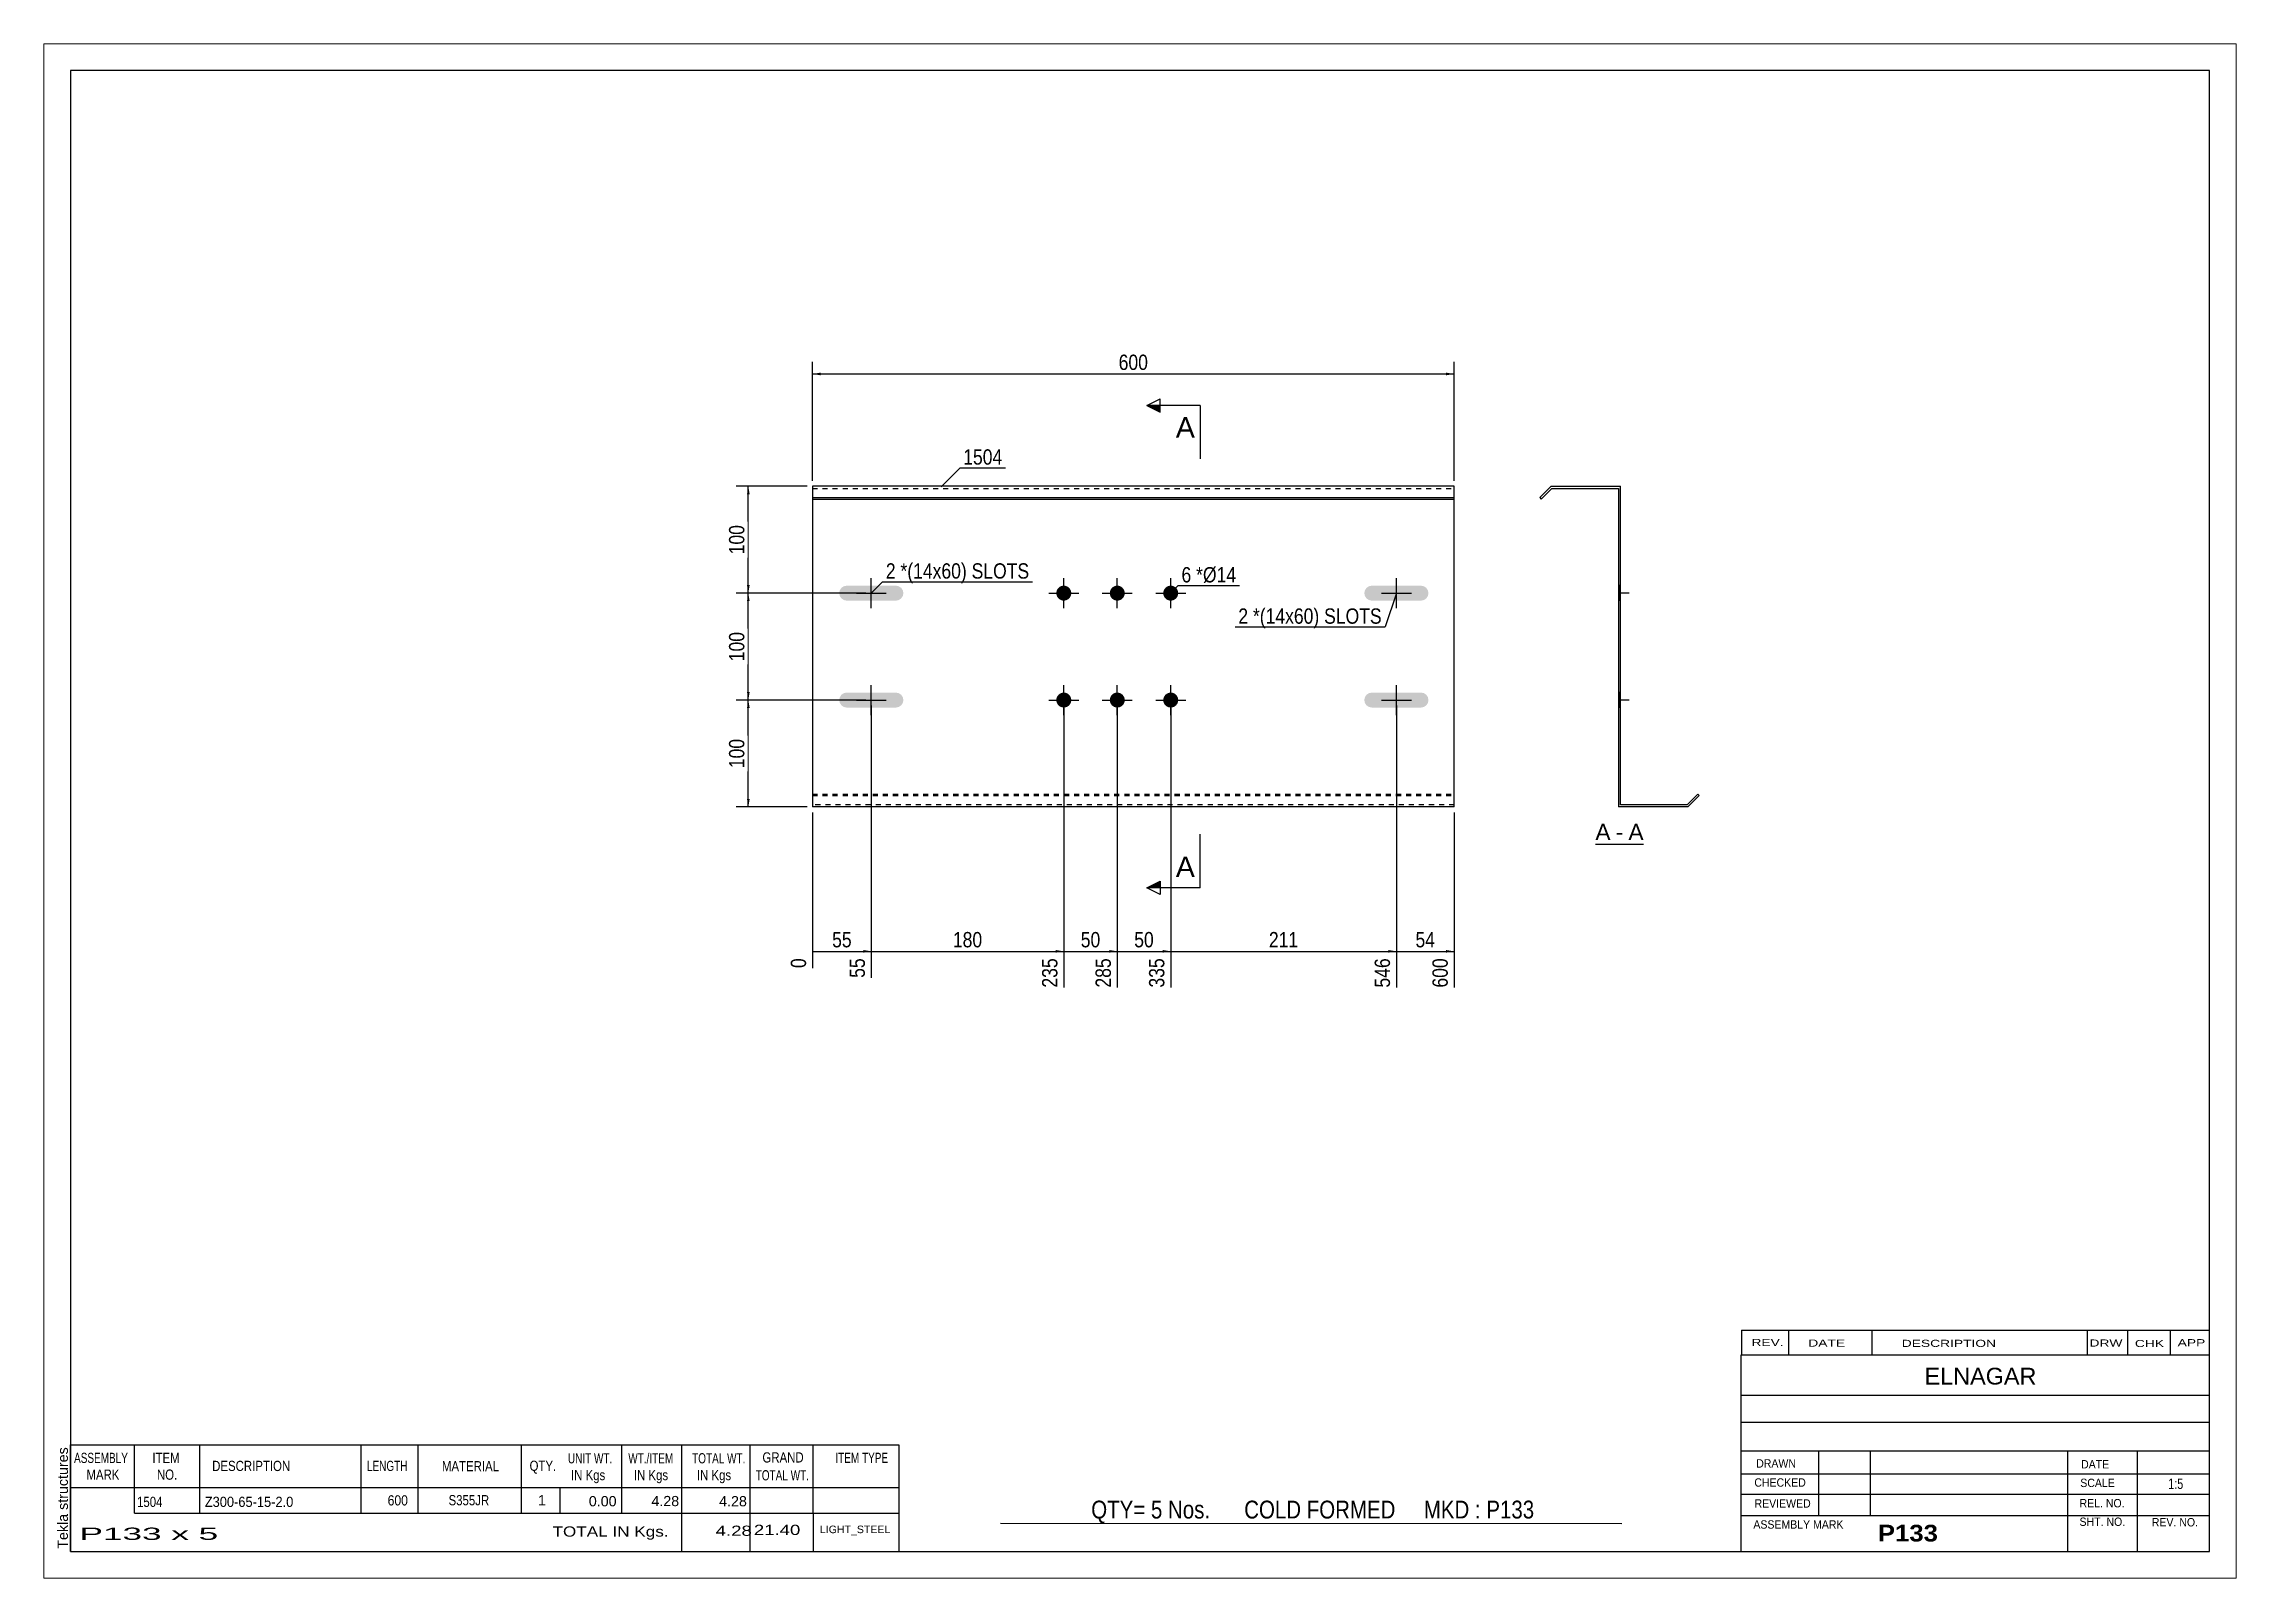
# Paper-space layout 'Layout1' of a CAD drawing. Header units: millimetres. Extents: x 0 to 410, y 0 to 287.
# The model-space entities are those that its viewports show. They can reach past a viewport. Long polylines and large blocks are cut down to what shows.
import ezdxf

# ---------------------------------------------------------------- set-up
doc = ezdxf.new("R2010")
doc.units = ezdxf.units.MM
doc.linetypes.add('DXK_LINE_DOT1', pattern=[1.8814, 0.9407, -0.9407])
doc.layers.add('Viewport layer', color=7, linetype='Continuous', plot=False)
doc.styles.add('Arial', font='ARIAL.TTF', dxfattribs={"height": 0.2})
doc.styles.add('Arial Bold', font='ARIALBD.TTF', dxfattribs={"height": 0.2})
doc.styles.add('Arial Narrow', font='ARIALN.TTF', dxfattribs={"height": 0.2})

# ---------------------------------------------------------------- blocks, each defined once
blk = doc.blocks.new('Unknown-629092574-1431')
at = {"color": 5, "linetype": 'Continuous'}
for p, q in [((261.25, 107.75), (-138.75, 107.75)), ((-138.75, 107.75), (-138.75, -169.25)), ((261.25, -169.25), (261.25, 107.75)), ((-138.75, -169.25), (261.25, -169.25))]:
    blk.add_line(p, q, dxfattribs=at)
at = {"color": 174, "linetype": 'Continuous', "style": 'Arial'}
blk.add_text('Tekla structures', height=1.9102, rotation=90, dxfattribs=at).set_placement((-139.25, -168.75))
blk = doc.blocks.new('Unknown-629092574-12 - 1224')
at = {"color": 7, "linetype": 'Continuous'}
blk.add_line((146.41, -36.95), (155.44, -36.95), dxfattribs=at)
at = {"color": 0, "linetype": 'Continuous'}
blk.add_wipeout([(149.25, -36.2), (149.25, -33), (146.41, -33), (146.41, -36.2)], dxfattribs=at)
blk.add_wipeout([(151.63, -36.2), (151.63, -33), (150.21, -33), (150.21, -36.2)], dxfattribs=at)
at = {"color": 96, "linetype": 'Continuous', "style": 'Arial'}
blk.add_text('A', height=3.06, dxfattribs=at).set_placement((146.41, -36.2))
at = {"color": 0, "linetype": 'Continuous'}
blk.add_wipeout([(155.44, -36.2), (155.44, -33), (152.59, -33), (152.59, -36.2)], dxfattribs=at)
at = {"color": 96, "linetype": 'Continuous', "style": 'Arial'}
for s, p in [('-', (150.21, -36.2)), ('A', (152.59, -36.2))]:
    blk.add_text(s, height=3.06, dxfattribs=at).set_placement(p)
blk = doc.blocks.new('Part-629092574-1218 - 1203')
at = {"color": 2, "linetype": 'Continuous'}
for p, q in [((120, 30), (0, 30)), ((0, 30), (0, -30)), ((120, -30), (120, 30)), ((0, 27.88), (120, 27.88)), ((0, 27.6), (120, 27.6)), ((120, -30), (0, -30))]:
    blk.add_line(p, q, dxfattribs=at)
at = {"color": 7, "linetype": 'DXK_LINE_DOT1'}
for p, q in [((0, 29.6), (120, 29.6)), ((0, -27.6), (120, -27.6)), ((0, -27.88), (120, -27.88)), ((120, -29.6), (0, -29.6))]:
    blk.add_line(p, q, dxfattribs=at)
blk = doc.blocks.new('Bolt-629092574-1219 - 1203')
at = {"linetype": 'Continuous'}
for points in [[(113.8, 11.4), (104.6, 11.4), (104.06, 11.29), (103.61, 10.99), (103.31, 10.53), (103.2, 10), (103.31, 9.46), (103.61, 9.01), (104.06, 8.71), (104.6, 8.6), (113.8, 8.6), (114.34, 8.71), (114.79, 9.01), (115.09, 9.46), (115.2, 10), (115.09, 10.53), (114.79, 10.99), (114.34, 11.29)], [(113.8, -8.6), (104.6, -8.6), (104.06, -8.71), (103.61, -9.01), (103.31, -9.47), (103.2, -10), (103.31, -10.54), (103.61, -10.99), (104.06, -11.29), (104.6, -11.4), (113.8, -11.4), (114.34, -11.29), (114.79, -10.99), (115.09, -10.54), (115.2, -10), (115.09, -9.47), (114.79, -9.01), (114.34, -8.71)]]:
    blk.add_hatch(color=3, dxfattribs=at).paths.add_polyline_path(points)
at = {"color": 3, "linetype": 'Continuous'}
for p, q in [((109.2, 7.2), (109.2, 12.8)), ((106.4, 10), (112, 10)), ((109.2, -12.8), (109.2, -7.2)), ((106.4, -10), (112, -10))]:
    blk.add_line(p, q, dxfattribs=at)
blk = doc.blocks.new('Bolt-629092574-1220 - 1203')
at = {"linetype": 'Continuous'}
for points in [[(15.6, 11.4), (6.4, 11.4), (5.86, 11.29), (5.41, 10.99), (5.11, 10.53), (5, 10), (5.11, 9.46), (5.41, 9.01), (5.86, 8.71), (6.4, 8.6), (15.6, 8.6), (16.14, 8.71), (16.59, 9.01), (16.89, 9.46), (17, 10), (16.89, 10.53), (16.59, 10.99), (16.14, 11.29)], [(15.6, -8.6), (6.4, -8.6), (5.86, -8.71), (5.41, -9.01), (5.11, -9.47), (5, -10), (5.11, -10.54), (5.41, -10.99), (5.86, -11.29), (6.4, -11.4), (15.6, -11.4), (16.14, -11.29), (16.59, -10.99), (16.89, -10.54), (17, -10), (16.89, -9.47), (16.59, -9.01), (16.14, -8.71)]]:
    blk.add_hatch(color=3, dxfattribs=at).paths.add_polyline_path(points)
at = {"color": 3, "linetype": 'Continuous'}
for p, q in [((11, 7.2), (11, 12.8)), ((8.2, 10), (13.8, 10)), ((11, -12.8), (11, -7.2)), ((8.2, -10), (13.8, -10))]:
    blk.add_line(p, q, dxfattribs=at)
blk = doc.blocks.new('Bolt-629092574-1221 - 1203')
at = {"linetype": 'Continuous'}
for points in [[(45.6, 10, -1), (48.4, 10, -1)], [(55.6, 10, -1), (58.4, 10, -1)], [(65.6, 10, -1), (68.4, 10, -1)], [(45.6, -10, -1), (48.4, -10, -1)], [(55.6, -10, -1), (58.4, -10, -1)], [(65.6, -10, -1), (68.4, -10, -1)]]:
    blk.add_hatch(color=3, dxfattribs=at).paths.add_polyline_path(points)
at = {"color": 3, "linetype": 'Continuous'}
for p, q in [((47, 7.2), (47, 12.8)), ((57, 7.2), (57, 12.8)), ((67, 7.2), (67, 12.8)), ((44.2, 10), (49.8, 10)), ((54.2, 10), (59.8, 10)), ((64.2, 10), (69.8, 10)), ((47, -12.8), (47, -7.2)), ((57, -12.8), (57, -7.2)), ((67, -12.8), (67, -7.2)), ((44.2, -10), (49.8, -10)), ((54.2, -10), (59.8, -10)), ((64.2, -10), (69.8, -10))]:
    blk.add_line(p, q, dxfattribs=at)
blk = doc.blocks.new('Part-629092574-1226 - 1224')
at = {"color": 2, "linetype": 'Continuous'}
for p, q in [((138.12, 30), (136, 27.88)), ((136.28, 27.6), (138.29, 29.6)), ((138.12, 30), (151.12, 30)), ((138.29, 29.6), (150.72, 29.6)), ((150.72, 29.6), (150.72, -30)), ((151.12, -29.6), (151.12, 30)), ((136, 27.88), (136.28, 27.6)), ((165.56, -27.6), (163.56, -29.6)), ((163.72, -30), (165.84, -27.88)), ((165.84, -27.88), (165.56, -27.6)), ((163.72, -30), (150.72, -30)), ((163.56, -29.6), (151.12, -29.6))]:
    blk.add_line(p, q, dxfattribs=at)
blk = doc.blocks.new('Bolt-629092574-1227 - 1224')
at = {"linetype": 'Continuous'}
for points in [[(150.72, 11.4), (150.72, 8.6), (151.12, 8.6), (151.12, 11.4)], [(150.72, -8.6), (150.72, -11.4), (151.12, -11.4), (151.12, -8.6)]]:
    blk.add_hatch(color=3, dxfattribs=at).paths.add_polyline_path(points)
at = {"color": 3, "linetype": 'Continuous'}
for p, q in [((151.12, 11.4), (150.72, 11.4)), ((152.72, 10), (150.72, 10)), ((151.12, 8.6), (150.72, 8.6)), ((151.12, -8.6), (150.72, -8.6)), ((152.72, -10), (150.72, -10)), ((151.12, -11.4), (150.72, -11.4))]:
    blk.add_line(p, q, dxfattribs=at)
blk = doc.blocks.new('Bolt-629092574-1228 - 1224')
at = {"linetype": 'Continuous'}
for points in [[(150.72, 11.4), (150.72, 8.6), (151.12, 8.6), (151.12, 11.4)], [(150.72, -8.6), (150.72, -11.4), (151.12, -11.4), (151.12, -8.6)]]:
    blk.add_hatch(color=3, dxfattribs=at).paths.add_polyline_path(points)
at = {"color": 3, "linetype": 'Continuous'}
for p, q in [((151.12, 11.4), (150.72, 11.4)), ((152.72, 10), (150.72, 10)), ((151.12, 8.6), (150.72, 8.6)), ((151.12, -8.6), (150.72, -8.6)), ((152.72, -10), (150.72, -10)), ((151.12, -11.4), (150.72, -11.4))]:
    blk.add_line(p, q, dxfattribs=at)
blk = doc.blocks.new('Bolt-629092574-1229 - 1224')
at = {"linetype": 'Continuous'}
for points in [[(150.72, 11.4), (150.72, 8.6), (151.12, 8.6), (151.12, 11.4)], [(150.72, 11.4), (150.72, 8.6), (151.12, 8.6), (151.12, 11.4)], [(150.72, 11.4), (150.72, 8.6), (151.12, 8.6), (151.12, 11.4)], [(150.72, -8.6), (150.72, -11.4), (151.12, -11.4), (151.12, -8.6)], [(150.72, -8.6), (150.72, -11.4), (151.12, -11.4), (151.12, -8.6)], [(150.72, -8.6), (150.72, -11.4), (151.12, -11.4), (151.12, -8.6)]]:
    blk.add_hatch(color=3, dxfattribs=at).paths.add_polyline_path(points)
at = {"color": 3, "linetype": 'Continuous'}
for p, q in [((151.12, 11.4), (150.72, 11.4)), ((151.12, 11.4), (150.72, 11.4)), ((151.12, 11.4), (150.72, 11.4)), ((152.72, 10), (150.72, 10)), ((152.72, 10), (150.72, 10)), ((152.72, 10), (150.72, 10)), ((151.12, 8.6), (150.72, 8.6)), ((151.12, 8.6), (150.72, 8.6)), ((151.12, 8.6), (150.72, 8.6)), ((151.12, -8.6), (150.72, -8.6)), ((151.12, -8.6), (150.72, -8.6)), ((151.12, -8.6), (150.72, -8.6)), ((152.72, -10), (150.72, -10)), ((152.72, -10), (150.72, -10)), ((152.72, -10), (150.72, -10)), ((151.12, -11.4), (150.72, -11.4)), ((151.12, -11.4), (150.72, -11.4)), ((151.12, -11.4), (150.72, -11.4))]:
    blk.add_line(p, q, dxfattribs=at)
blk = doc.blocks.new('StraightDimension-629092574-1234 - 1203')
at = {"linetype": 'Continuous'}
blk.add_hatch(color=7, dxfattribs=at).paths.add_polyline_path([(118.5, -56.75), (120, -57), (118.5, -57.25)])
at = {"color": 7, "linetype": 'Continuous'}
for p, q in [((109.2, -11), (109.2, -63.78)), ((120, -31), (120, -63.78)), ((109.2, -57), (120, -57))]:
    blk.add_line(p, q, dxfattribs=at)
at = {"color": 0}
blk.add_wipeout([(117.03, -56.85), (117.03, -52.65), (112.17, -52.65), (112.17, -56.85)], dxfattribs=at)
at = {"color": 0, "linetype": 'Continuous'}
blk.add_wipeout([(119.4, -57.7), (115.2, -57.7), (115.2, -64.38), (119.4, -64.38)], dxfattribs=at)
at = {"color": 3, "style": 'Arial Narrow'}
blk.add_text('54', height=2.863, dxfattribs=at).set_placement((112.77, -56.25))
at = {"color": 3, "linetype": 'Continuous', "style": 'Arial Narrow'}
blk.add_text('600', height=2.863, rotation=90.0002, dxfattribs=at).set_placement((118.8, -63.78))
blk = doc.blocks.new('StraightDimension-629092574-1235 - 1203')
at = {"linetype": 'Continuous'}
blk.add_hatch(color=7, dxfattribs=at).paths.add_polyline_path([(107.7, -56.75), (109.2, -57), (107.7, -57.25)])
at = {"color": 7, "linetype": 'Continuous'}
for p, q in [((67, -11), (67, -63.78)), ((109.2, -11), (109.2, -63.78)), ((67, -57), (109.2, -57))]:
    blk.add_line(p, q, dxfattribs=at)
at = {"color": 0}
blk.add_wipeout([(91.44, -56.85), (91.44, -52.65), (84.76, -52.65), (84.76, -56.85)], dxfattribs=at)
at = {"color": 0, "linetype": 'Continuous'}
blk.add_wipeout([(108.6, -57.7), (104.4, -57.7), (104.4, -64.38), (108.6, -64.38)], dxfattribs=at)
at = {"color": 3, "style": 'Arial Narrow'}
blk.add_text('211', height=2.863, dxfattribs=at).set_placement((85.36, -56.25))
at = {"color": 3, "linetype": 'Continuous', "style": 'Arial Narrow'}
blk.add_text('546', height=2.863, rotation=90.0002, dxfattribs=at).set_placement((108, -63.78))
blk = doc.blocks.new('StraightDimension-629092574-1236 - 1203')
at = {"linetype": 'Continuous'}
blk.add_hatch(color=7, dxfattribs=at).paths.add_polyline_path([(65.5, -56.75), (67, -57), (65.5, -57.25)])
at = {"color": 7, "linetype": 'Continuous'}
for p, q in [((57, -11), (57, -63.78)), ((67, -11), (67, -63.78)), ((57, -57), (67, -57))]:
    blk.add_line(p, q, dxfattribs=at)
at = {"color": 0}
blk.add_wipeout([(64.43, -56.85), (64.43, -52.65), (59.57, -52.65), (59.57, -56.85)], dxfattribs=at)
at = {"color": 0, "linetype": 'Continuous'}
blk.add_wipeout([(66.4, -57.7), (62.2, -57.7), (62.2, -64.38), (66.4, -64.38)], dxfattribs=at)
at = {"color": 3, "style": 'Arial Narrow'}
blk.add_text('50', height=2.863, dxfattribs=at).set_placement((60.17, -56.25))
at = {"color": 3, "linetype": 'Continuous', "style": 'Arial Narrow'}
blk.add_text('335', height=2.863, rotation=90.0002, dxfattribs=at).set_placement((65.8, -63.78))
blk = doc.blocks.new('StraightDimension-629092574-1237 - 1203')
at = {"linetype": 'Continuous'}
blk.add_hatch(color=7, dxfattribs=at).paths.add_polyline_path([(55.5, -56.75), (57, -57), (55.5, -57.25)])
at = {"color": 7, "linetype": 'Continuous'}
for p, q in [((47, -11), (47, -63.78)), ((57, -11), (57, -63.78)), ((47, -57), (57, -57))]:
    blk.add_line(p, q, dxfattribs=at)
at = {"color": 0}
blk.add_wipeout([(54.43, -56.85), (54.43, -52.65), (49.57, -52.65), (49.57, -56.85)], dxfattribs=at)
at = {"color": 0, "linetype": 'Continuous'}
blk.add_wipeout([(56.4, -57.7), (52.2, -57.7), (52.2, -64.38), (56.4, -64.38)], dxfattribs=at)
at = {"color": 3, "style": 'Arial Narrow'}
blk.add_text('50', height=2.863, dxfattribs=at).set_placement((50.17, -56.25))
at = {"color": 3, "linetype": 'Continuous', "style": 'Arial Narrow'}
blk.add_text('285', height=2.863, rotation=90.0002, dxfattribs=at).set_placement((55.8, -63.78))
blk = doc.blocks.new('StraightDimension-629092574-1238 - 1203')
at = {"linetype": 'Continuous'}
blk.add_hatch(color=7, dxfattribs=at).paths.add_polyline_path([(45.5, -56.75), (47, -57), (45.5, -57.25)])
at = {"color": 7, "linetype": 'Continuous'}
for p, q in [((11, -11), (11, -61.96)), ((47, -11), (47, -63.78)), ((11, -57), (47, -57))]:
    blk.add_line(p, q, dxfattribs=at)
at = {"color": 0}
blk.add_wipeout([(32.34, -56.85), (32.34, -52.65), (25.66, -52.65), (25.66, -56.85)], dxfattribs=at)
at = {"color": 0, "linetype": 'Continuous'}
blk.add_wipeout([(46.4, -57.7), (42.2, -57.7), (42.2, -64.38), (46.4, -64.38)], dxfattribs=at)
at = {"color": 3, "style": 'Arial Narrow'}
blk.add_text('180', height=2.863, dxfattribs=at).set_placement((26.26, -56.25))
at = {"color": 3, "linetype": 'Continuous', "style": 'Arial Narrow'}
blk.add_text('235', height=2.863, rotation=90.0002, dxfattribs=at).set_placement((45.8, -63.78))
blk = doc.blocks.new('StraightDimension-629092574-1239 - 1203')
at = {"linetype": 'Continuous'}
blk.add_hatch(color=7, dxfattribs=at).paths.add_polyline_path([(9.5, -56.75), (11, -57), (9.5, -57.25)])
at = {"color": 7, "linetype": 'Continuous'}
for p, q in [((11, -11), (11, -61.96)), ((0, -31), (0, -60.13)), ((0, -57), (11, -57))]:
    blk.add_line(p, q, dxfattribs=at)
at = {"color": 0}
blk.add_wipeout([(7.93, -56.85), (7.93, -52.65), (3.07, -52.65), (3.07, -56.85)], dxfattribs=at)
at = {"color": 0, "linetype": 'Continuous'}
blk.add_wipeout([(-0.6, -57.7), (-4.8, -57.7), (-4.8, -60.73), (-0.6, -60.73)], dxfattribs=at)
at = {"color": 3, "linetype": 'Continuous', "style": 'Arial Narrow'}
blk.add_text('0', height=2.86, rotation=90.0002, dxfattribs=at).set_placement((-1.2, -60.13))
at = {"color": 0, "linetype": 'Continuous'}
blk.add_wipeout([(10.4, -57.7), (6.2, -57.7), (6.2, -62.56), (10.4, -62.56)], dxfattribs=at)
at = {"color": 3, "style": 'Arial Narrow'}
blk.add_text('55', height=2.863, dxfattribs=at).set_placement((3.67, -56.25))
at = {"color": 3, "linetype": 'Continuous', "style": 'Arial Narrow'}
blk.add_text('55', height=2.863, rotation=90.0002, dxfattribs=at).set_placement((9.8, -61.96))
blk = doc.blocks.new('StraightDimension-629092574-1259 - 1203')
at = {"linetype": 'Continuous'}
for points in [[(-12.25, 28.5), (-12, 30), (-11.75, 28.5)], [(-11.75, 11.5), (-12, 10), (-12.25, 11.5)]]:
    blk.add_hatch(color=7, dxfattribs=at).paths.add_polyline_path(points)
at = {"color": 7, "linetype": 'Continuous'}
for p, q in [((-1, 30), (-14.25, 30)), ((-12, 10), (-12, 30)), ((10, 10), (-14.25, 10))]:
    blk.add_line(p, q, dxfattribs=at)
at = {"color": 0}
blk.add_wipeout([(-12.15, 23.34), (-16.35, 23.34), (-16.35, 16.66), (-12.15, 16.66)], dxfattribs=at)
at = {"color": 3, "style": 'Arial Narrow'}
blk.add_text('100', height=2.863, rotation=90.0002, dxfattribs=at).set_placement((-12.75, 17.26))
blk = doc.blocks.new('StraightDimension-629092574-1260 - 1203')
at = {"linetype": 'Continuous'}
for points in [[(-12.25, 8.5), (-12, 10), (-11.75, 8.5)], [(-11.75, -8.5), (-12, -10), (-12.25, -8.5)]]:
    blk.add_hatch(color=7, dxfattribs=at).paths.add_polyline_path(points)
at = {"color": 7, "linetype": 'Continuous'}
for p, q in [((10, 10), (-14.25, 10)), ((-12, -10), (-12, 10)), ((10, -10), (-14.25, -10))]:
    blk.add_line(p, q, dxfattribs=at)
at = {"color": 0}
blk.add_wipeout([(-12.15, 3.34), (-16.35, 3.34), (-16.35, -3.34), (-12.15, -3.34)], dxfattribs=at)
at = {"color": 3, "style": 'Arial Narrow'}
blk.add_text('100', height=2.863, rotation=90.0002, dxfattribs=at).set_placement((-12.75, -2.74))
blk = doc.blocks.new('StraightDimension-629092574-1261 - 1203')
at = {"linetype": 'Continuous'}
for points in [[(-12.25, -11.5), (-12, -10), (-11.75, -11.5)], [(-11.75, -28.5), (-12, -30), (-12.25, -28.5)]]:
    blk.add_hatch(color=7, dxfattribs=at).paths.add_polyline_path(points)
at = {"color": 7, "linetype": 'Continuous'}
for p, q in [((10, -10), (-14.25, -10)), ((-12, -30), (-12, -10)), ((-1, -30), (-14.25, -30))]:
    blk.add_line(p, q, dxfattribs=at)
at = {"color": 0}
blk.add_wipeout([(-12.15, -16.66), (-16.35, -16.66), (-16.35, -23.34), (-12.15, -23.34)], dxfattribs=at)
at = {"color": 3, "style": 'Arial Narrow'}
blk.add_text('100', height=2.863, rotation=90.0002, dxfattribs=at).set_placement((-12.75, -22.74))
blk = doc.blocks.new('StraightDimension-629092574-1275 - 1203')
at = {"linetype": 'Continuous'}
for points in [[(1.5, 50.75), (0, 51), (1.5, 51.25)], [(118.5, 51.25), (120, 51), (118.5, 50.75)]]:
    blk.add_hatch(color=7, dxfattribs=at).paths.add_polyline_path(points)
at = {"color": 7, "linetype": 'Continuous'}
for p, q in [((0, 31), (0, 53.25)), ((0, 51), (120, 51)), ((120, 31), (120, 53.25))]:
    blk.add_line(p, q, dxfattribs=at)
at = {"color": 0}
blk.add_wipeout([(63.34, 51.15), (63.34, 55.35), (56.66, 55.35), (56.66, 51.15)], dxfattribs=at)
at = {"color": 3, "style": 'Arial Narrow'}
blk.add_text('600', height=2.863, dxfattribs=at).set_placement((57.26, 51.75))
blk = doc.blocks.new('CBS_REVISION-629092574-1447')
at = {"color": 7, "linetype": 'Continuous'}
for p, q in [((173.74, -127.87), (261.24, -127.87)), ((173.74, -127.87), (173.74, -132.5)), ((182.54, -127.87), (182.54, -132.5)), ((198.13, -127.87), (198.13, -132.44)), ((238.39, -127.87), (238.39, -132.5)), ((245.93, -127.87), (245.93, -132.5)), ((253.88, -127.87), (253.88, -132.5)), ((173.74, -132.5), (261.24, -132.5))]:
    blk.add_line(p, q, dxfattribs=at)
at = {"color": 7, "style": 'Arial Narrow', "width": 1.7}
for s, height, p in [('REV.', 1.326, (175.6, -130.82)), ('DATE', 1.326, (186.23, -130.94)), ('DESCRIPTION', 1.3257, (203.71, -130.99)), ('DRW', 1.326, (238.82, -130.93)), ('CHK', 1.326, (247.31, -131.02)), ('APP', 1.326, (255.31, -130.87))]:
    blk.add_text(s, height=height, dxfattribs=at).set_placement(p)
blk = doc.blocks.new('CBS_BOM-629092574-1444')
at = {"color": 7, "linetype": 'Continuous'}
for p, q in [((-138.78, -157.28), (-138.78, -149.28)), ((-138.78, -149.28), (16.14, -149.28)), ((-126.78, -157.28), (-126.78, -149.28)), ((-114.59, -157.28), (-114.59, -149.28)), ((-84.43, -157.28), (-84.43, -149.28)), ((-73.75, -157.28), (-73.75, -149.28)), ((-54.43, -157.28), (-54.43, -149.28)), ((-35.63, -157.28), (-35.63, -149.28)), ((-24.42, -157.28), (-24.42, -149.28)), ((-11.63, -157.28), (-11.63, -149.28)), ((0.12, -157.28), (0.12, -149.28)), ((16.14, -149.29), (16.14, -157.27)), ((-138.78, -157.28), (16.14, -157.28)), ((-138.78, -162.08), (-138.78, -157.28)), ((-126.78, -162.08), (-126.78, -157.28)), ((-114.59, -162.08), (-114.59, -157.28)), ((-84.43, -162.08), (-84.43, -157.28)), ((-73.75, -162.08), (-73.75, -157.28)), ((-54.43, -162.08), (-54.43, -157.28)), ((-47.17, -162.08), (-47.17, -157.28)), ((-35.63, -162.08), (-35.63, -157.28)), ((-24.42, -162.08), (-24.42, -157.28)), ((-11.63, -162.08), (-11.63, -157.28)), ((0.14, -162.08), (0.14, -157.28)), ((16.14, -157.28), (16.14, -162.08)), ((-138.78, -169.28), (-138.78, -162.1)), ((-126.78, -162.08), (16.14, -162.08)), ((-24.42, -169.28), (-24.42, -162.1)), ((-11.63, -169.28), (-11.63, -162.1)), ((0.18, -169.28), (0.18, -162.1)), ((16.14, -162.08), (16.14, -169.28)), ((-138.78, -169.28), (16.14, -169.28))]:
    blk.add_line(p, q, dxfattribs=at)
at = {"color": 3, "linetype": 'Continuous', "style": 'Arial'}
for s, height, width, p in [('ASSEMBLY', 1.91, 0.7, (-138.1, -152.71)), ('ITEM', 1.91, 0.8, (-123.45, -152.71)), ('UNIT WT.', 1.91, 0.7, (-45.74, -152.78)), ('WT./ITEM', 1.91, 0.7, (-34.45, -152.78)), ('TOTAL WT.', 1.91, 0.7, (-22.51, -152.78)), ('GRAND', 1.91, 0.8, (-9.36, -152.62)), ('ITEM TYPE', 1.91, 0.7, (4.28, -152.7)), ('MARK', 1.91, 0.8, (-135.78, -155.84)), ('NO.', 1.91, 0.8, (-122.6, -155.84)), ('DESCRIPTION', 1.9102, 0.8, (-112.27, -154.21)), ('LENGTH', 1.91, 0.7, (-83.32, -154.21)), ('MATERIAL', 1.91, 0.8, (-69.3, -154.26)), ('QTY.', 1.91, 0.8, (-52.91, -154.18)), ('IN Kgs', 1.91, 0.8, (-45.16, -155.92)), ('IN Kgs', 1.91, 0.8, (-33.41, -155.92)), ('IN Kgs', 1.91, 0.8, (-21.62, -155.92)), ('TOTAL WT.', 1.91, 0.7, (-10.62, -155.96))]:
    blk.add_text(s, height=height, dxfattribs=dict(at, width=width)).set_placement(p)
at = {"color": 7, "linetype": 'Continuous', "style": 'Arial'}
for s, height, width, p in [('1504', 1.91, 0.8, (-126.32, -160.93)), ('Z300-65-15-2.0', 1.9102, 0.9, (-113.65, -160.93)), ('600', 1.91, 0.85, (-79.45, -160.65)), ('S355JR', 1.91, 0.8, (-68.06, -160.62))]:
    blk.add_text(s, height=height, dxfattribs=dict(at, width=width)).set_placement(p)
for s, p in [('1', (-51.34, -160.62)), ('0.00', (-41.83, -160.81)), ('4.28', (-30.13, -160.78)), ('4.28', (-17.46, -160.81))]:
    blk.add_text(s, height=1.91, dxfattribs=at).set_placement(p)
at = {"color": 6, "linetype": 'Continuous', "style": 'Arial'}
for s, height, width, p in [('P133 x 5', 2.292, 2.05, (-137.06, -167.09)), ('TOTAL IN Kgs.', 1.9102, 1.2, (-48.62, -166.48)), ('4.28', 1.91, 1.3, (-18.1, -166.33)), ('21.40', 1.91, 1.3, (-10.96, -166.17))]:
    blk.add_text(s, height=height, dxfattribs=dict(at, width=width)).set_placement(p)
blk.add_text('LIGHT_STEEL', height=1.4135, dxfattribs=at).set_placement((1.39, -165.83))
blk = doc.blocks.new('CBS_CALLOFF-629092574-1445')
at = {"color": 7, "linetype": 'Continuous'}
blk.add_line((35.13, -163.98), (151.36, -164), dxfattribs=at)
at = {"color": 3, "linetype": 'Continuous', "style": 'Arial Narrow'}
blk.add_text('QTY= 5 Nos.      COLD FORMED     MKD : P133', height=3.3405, dxfattribs=at).set_placement((52.13, -163.09))
blk = doc.blocks.new('CBS_NAME_BLOG-629092574-1446')
at = {"color": 7, "linetype": 'Continuous'}
for p, q in [((173.66, -132.5), (261.18, -132.5)), ((173.66, -169.21), (173.66, -132.5)), ((173.66, -140.04), (261.18, -140.04)), ((173.73, -145.09), (261.25, -145.09)), ((173.66, -150.46), (261.18, -150.46)), ((188.18, -162.57), (188.18, -150.47)), ((197.87, -162.54), (197.87, -150.47)), ((234.78, -169.21), (234.78, -150.48)), ((247.83, -169.21), (247.83, -150.47)), ((173.67, -154.76), (261.25, -154.74)), ((173.66, -158.51), (261.18, -158.51)), ((173.66, -162.55), (261.18, -162.55)), ((173.66, -169.25), (261.25, -169.25))]:
    blk.add_line(p, q, dxfattribs=at)
at = {"color": 3, "linetype": 'Continuous', "style": 'Arial'}
blk.add_text('ELNAGAR', height=3.133, dxfattribs=at).set_placement((207.98, -138.03))
at = {"color": 3, "linetype": 'Continuous'}
for s, height, style, width, p in [('CHECKED', 1.566, 'Arial', 0.9, (176.14, -157.14)), ('DRAWN', 1.566, 'Arial', 0.9, (176.49, -153.57)), ('SCALE', 1.566, 'Arial', 0.9, (237.1, -157.21)), ('DATE', 1.566, 'Arial', 0.9, (237.25, -153.73)), ('1:5', 1.957, 'Arial Narrow', 0.9, (253.55, -157.57)), ('REVIEWED', 1.566, 'Arial', 0.9, (176.18, -161.06)), ('REL. NO.', 1.566, 'Arial', 0.9, (236.96, -161.01)), ('ASSEMBLY MARK', 1.5663, 'Arial', 0.9, (175.96, -164.99)), ('SHT. NO.', 1.566, 'Arial', 0.9, (236.96, -164.48)), ('REV. NO.', 1.566, 'Arial', 0.9, (250.48, -164.57)), ('P133', 3.131, 'Arial Bold', 1.1, (199.24, -167.39))]:
    blk.add_text(s, height=height, dxfattribs=dict(at, style=style, width=width)).set_placement(p)
blk = doc.blocks.new('Mark-629092574-1281 - 1203')
at = {"color": 0}
blk.add_wipeout([(81.47, 4.28), (81.47, 7.28), (79.64, 7.28), (79.64, 4.28)], dxfattribs=at)
blk.add_wipeout([(81.47, 4.28), (81.47, 7.28), (79.64, 7.28), (79.64, 4.28)], dxfattribs=at)
blk.add_wipeout([(83.65, 4.28), (83.65, 7.28), (82.37, 7.28), (82.37, 4.28)], dxfattribs=at)
blk.add_wipeout([(83.65, 4.28), (83.65, 7.28), (82.37, 7.28), (82.37, 4.28)], dxfattribs=at)
at = {"color": 3, "style": 'Arial Narrow'}
blk.add_text('2', height=2.86, dxfattribs=at).set_placement((79.64, 4.28))
at = {"color": 0}
blk.add_wipeout([(106.48, 4.28), (106.48, 7.28), (83.65, 7.28), (83.65, 4.28)], dxfattribs=at)
blk.add_wipeout([(106.48, 4.28), (106.48, 7.28), (83.65, 7.28), (83.65, 4.28)], dxfattribs=at)
at = {"color": 7, "linetype": 'Continuous'}
for p in [(109.2, 10), (79.04, 3.68)]:
    blk.add_line(p, (107.08, 3.68), dxfattribs=at)
at = {"color": 3, "style": 'Arial Narrow'}
for s, height, p in [('*', 2.86, (82.37, 4.28)), ('(14x60) SLOTS', 2.8633, (83.65, 4.28))]:
    blk.add_text(s, height=height, dxfattribs=at).set_placement(p)
blk = doc.blocks.new('Mark-629092574-1283 - 1203')
at = {"color": 0}
blk.add_wipeout([(70.84, 12.01), (70.84, 15.01), (69.01, 15.01), (69.01, 12.01)], dxfattribs=at)
blk.add_wipeout([(70.84, 12.01), (70.84, 15.01), (69.01, 15.01), (69.01, 12.01)], dxfattribs=at)
at = {"color": 7, "linetype": 'Continuous'}
blk.add_line((67, 10), (68.41, 11.41), dxfattribs=at)
at = {"color": 0}
blk.add_wipeout([(73.02, 12.01), (73.02, 15.01), (71.74, 15.01), (71.74, 12.01)], dxfattribs=at)
blk.add_wipeout([(73.02, 12.01), (73.02, 15.01), (71.74, 15.01), (71.74, 12.01)], dxfattribs=at)
at = {"color": 3, "style": 'Arial Narrow'}
blk.add_text('6', height=2.86, dxfattribs=at).set_placement((69.01, 12.01))
at = {"color": 0}
blk.add_wipeout([(79.23, 12.01), (79.23, 15.01), (73.02, 15.01), (73.02, 12.01)], dxfattribs=at)
blk.add_wipeout([(79.23, 12.01), (79.23, 15.01), (73.02, 15.01), (73.02, 12.01)], dxfattribs=at)
at = {"color": 7, "linetype": 'Continuous'}
blk.add_line((68.41, 11.41), (79.83, 11.41), dxfattribs=at)
at = {"color": 3, "style": 'Arial Narrow'}
for s, height, p in [('*', 2.86, (71.74, 12.01)), ('Ø14', 2.863, (73.02, 12.01))]:
    blk.add_text(s, height=height, dxfattribs=at).set_placement(p)
blk = doc.blocks.new('SectionMark-629092574-1232 - 1203')
at = {"linetype": 'Continuous'}
for points in [[(65, 45.1), (65, 43.85), (62.5, 45.1)], [(65, -43.85), (65, -45.1), (62.5, -45.1)]]:
    blk.add_hatch(color=30, dxfattribs=at).paths.add_polyline_path(points)
at = {"color": 30, "linetype": 'Continuous'}
for p, q in [((62.5, 45.1), (65, 46.35)), ((62.5, 45.1), (65, 43.85)), ((65, 43.85), (65, 46.35)), ((62.5, -45.1), (65, -43.85)), ((65, -43.85), (65, -46.35)), ((65, -46.35), (62.5, -45.1))]:
    blk.add_line(p, q, dxfattribs=at)
at = {"color": 0, "linetype": 'Continuous'}
for points in [[(71.5, 39.1), (71.5, 43.1), (67.95, 43.1), (67.95, 39.1)], [(71.5, -43.1), (71.5, -39.1), (67.95, -39.1), (67.95, -43.1)]]:
    blk.add_wipeout(points, dxfattribs=at)
at = {"color": 30, "linetype": 'Continuous'}
for p, q in [((72.5, 45.1), (62.5, 45.1)), ((72.5, 45.1), (72.5, 35.1)), ((72.5, -45.1), (72.5, -35.1)), ((72.5, -45.1), (62.5, -45.1))]:
    blk.add_line(p, q, dxfattribs=at)
at = {"color": 96, "linetype": 'Continuous', "style": 'Arial'}
for p in [(67.95, 39.1), (67.95, -43.1)]:
    blk.add_text('A', height=3.82, dxfattribs=at).set_placement(p)
blk = doc.blocks.new('Mark-629092574-1278 - 1203')
at = {"color": 0}
blk.add_wipeout([(35.51, 34.04), (35.51, 37.04), (28.19, 37.04), (28.19, 34.04)], dxfattribs=at)
blk.add_wipeout([(35.51, 34.04), (35.51, 37.04), (28.19, 37.04), (28.19, 34.04)], dxfattribs=at)
at = {"color": 7, "linetype": 'Continuous'}
for p, q in [((24.06, 29.9), (27.59, 33.44)), ((27.59, 33.44), (36.11, 33.44))]:
    blk.add_line(p, q, dxfattribs=at)
at = {"color": 3, "style": 'Arial Narrow'}
blk.add_text('1504', height=2.863, dxfattribs=at).set_placement((28.19, 34.04))
blk = doc.blocks.new('Mark-629092574-1282 - 1203')
at = {"color": 0}
blk.add_wipeout([(15.55, 12.72), (15.55, 15.72), (13.72, 15.72), (13.72, 12.72)], dxfattribs=at)
blk.add_wipeout([(15.55, 12.72), (15.55, 15.72), (13.72, 15.72), (13.72, 12.72)], dxfattribs=at)
at = {"color": 7, "linetype": 'Continuous'}
blk.add_line((11, 10), (13.12, 12.12), dxfattribs=at)
at = {"color": 0}
blk.add_wipeout([(17.73, 12.72), (17.73, 15.72), (16.45, 15.72), (16.45, 12.72)], dxfattribs=at)
blk.add_wipeout([(17.73, 12.72), (17.73, 15.72), (16.45, 15.72), (16.45, 12.72)], dxfattribs=at)
at = {"color": 3, "style": 'Arial Narrow'}
blk.add_text('2', height=2.86, dxfattribs=at).set_placement((13.72, 12.72))
at = {"color": 0}
blk.add_wipeout([(40.56, 12.72), (40.56, 15.72), (17.73, 15.72), (17.73, 12.72)], dxfattribs=at)
blk.add_wipeout([(40.56, 12.72), (40.56, 15.72), (17.73, 15.72), (17.73, 12.72)], dxfattribs=at)
at = {"color": 7, "linetype": 'Continuous'}
blk.add_line((13.12, 12.12), (41.16, 12.12), dxfattribs=at)
at = {"color": 3, "style": 'Arial Narrow'}
for s, height, p in [('*', 2.86, (16.45, 12.72)), ('(14x60) SLOTS', 2.8633, (17.73, 12.72))]:
    blk.add_text(s, height=height, dxfattribs=at).set_placement(p)

msp = doc.modelspace()

# ---------------------------------------------------------------- block references
for name in ['Unknown-629092574-1431', 'Part-629092574-1218 - 1203', 'Part-629092574-1226 - 1224', 'Bolt-629092574-1220 - 1203', 'Bolt-629092574-1221 - 1203', 'Bolt-629092574-1219 - 1203', 'Bolt-629092574-1227 - 1224', 'Bolt-629092574-1228 - 1224', 'Bolt-629092574-1229 - 1224', 'CBS_REVISION-629092574-1447', 'CBS_NAME_BLOG-629092574-1446', 'CBS_BOM-629092574-1444', 'CBS_CALLOFF-629092574-1445']:
    msp.add_blockref(name, (0, 0))

# ---------------------------------------------------------------- next in the draw order: block references
for name in ['StraightDimension-629092574-1259 - 1203', 'Mark-629092574-1281 - 1203', 'StraightDimension-629092574-1234 - 1203', 'Unknown-629092574-12 - 1224']:
    msp.add_blockref(name, (0, 0))

# ---------------------------------------------------------------- next in the draw order: block references
for name in ['StraightDimension-629092574-1275 - 1203', 'Mark-629092574-1283 - 1203', 'StraightDimension-629092574-1235 - 1203']:
    msp.add_blockref(name, (0, 0))

# ---------------------------------------------------------------- next in the draw order: block references
for name in ['Mark-629092574-1278 - 1203', 'StraightDimension-629092574-1236 - 1203']:
    msp.add_blockref(name, (0, 0))

# ---------------------------------------------------------------- next in the draw order: block references
for name in ['SectionMark-629092574-1232 - 1203', 'StraightDimension-629092574-1237 - 1203']:
    msp.add_blockref(name, (0, 0))

# ---------------------------------------------------------------- next in the draw order: block references
msp.add_blockref('StraightDimension-629092574-1238 - 1203', (0, 0))

# ---------------------------------------------------------------- next in the draw order: block references
msp.add_blockref('StraightDimension-629092574-1239 - 1203', (0, 0))

# ---------------------------------------------------------------- next in the draw order: block references
msp.add_blockref('StraightDimension-629092574-1260 - 1203', (0, 0))

# ---------------------------------------------------------------- next in the draw order: block references
for name in ['Mark-629092574-1282 - 1203', 'StraightDimension-629092574-1261 - 1203']:
    msp.add_blockref(name, (0, 0))

psp = doc.layouts.get("Layout1")

# ---------------------------------------------------------------- viewports
at = {"layer": 'Viewport layer', "view_target_point": (61.25, -30.75)}
psp.add_viewport(center=(205, 143.5), size=(410, 287), view_center_point=(0, 0), view_height=287, dxfattribs=at)

doc.saveas('drawing.dxf')
